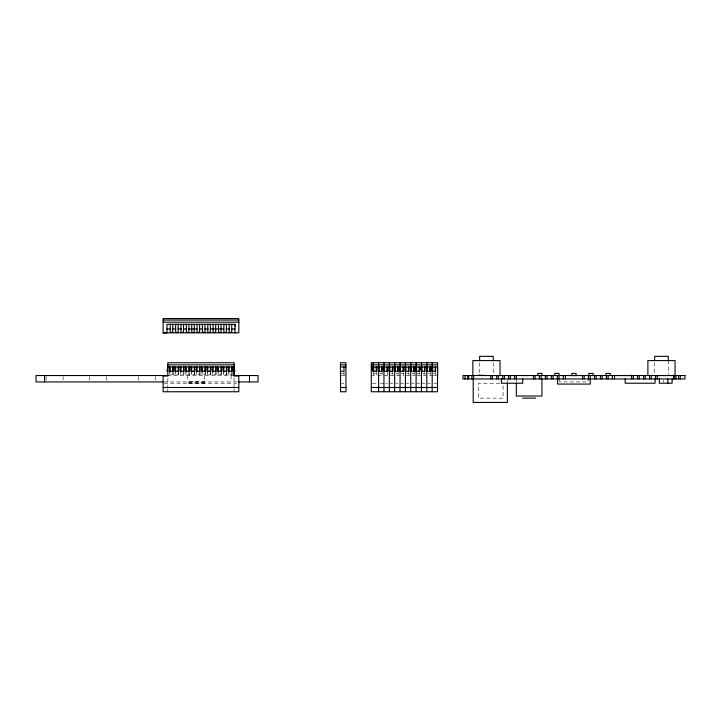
<?xml version="1.0" encoding="UTF-8"?>
<svg xmlns="http://www.w3.org/2000/svg" width="721" height="721" viewBox="0 0 721 721"><rect width="100%" height="100%" fill="white"/><g stroke="black" fill="none" stroke-linecap="round" stroke-linejoin="round"><path stroke-width="0.54" stroke-dasharray="3.6 2.7" d="M341.33 373.334L343.944 373.334M373.667 373.334L376.209 373.334M379.958 373.334L381.652 373.334M390.665 373.334L392.359 373.334M396.018 373.334L397.713 373.334M401.372 373.334L403.075 373.334M406.734 373.334L408.428 373.334M412.088 373.334L413.782 373.334M416.594 373.334L419.135 373.334M422.794 373.334L424.489 373.334M428.148 373.334L429.842 373.334M433.501 373.334L435.205 373.334M234.037 375.533L167.822 375.533L167.822 387.492M341.412 375.533L345.981 375.533M371.288 375.533L389.394 375.533M390.178 375.533L403.499 375.533L403.499 371.27M406.238 375.533L415.098 375.533M416.954 375.533L432.23 375.533M433.222 375.533L437.584 375.533M163.937 381.941L237.398 381.941M187.983 382.364L204.205 382.364M164.235 383.221L236.596 383.221M341.412 383.221L344.025 383.221M372.369 383.221L378.597 383.221M380.337 383.221L383.951 383.221M385.69 383.221L387.429 383.221M390.178 383.221L392.792 383.221M395.532 383.221L398.145 383.221M400.885 383.221L403.499 383.221M406.238 383.221L408.852 383.221M411.601 383.221L414.205 383.221M416.954 383.221L419.559 383.221M422.308 383.221L424.921 383.221M427.661 383.221L430.275 383.221M433.889 383.221L437.503 383.221M499.743 383.221L478.555 383.221L478.555 398.163L503.087 398.163L503.087 385.356M668.268 360.599L668.268 374.469M663.608 380.021L663.608 382.157M654.677 362.726L654.677 374.469M588.129 377.669L588.129 381.941L559.775 381.941L559.775 377.669M516.317 380.021L516.317 382.157M507.359 380.066L507.359 382.31M493.236 362.726L493.236 374.469M479.645 362.726L479.645 374.469M435.628 371.27L435.628 375.533M430.275 371.27L430.275 375.533M424.921 371.27L424.921 375.533M419.559 371.27L419.559 375.533M414.205 371.27L414.205 375.533M408.852 371.27L408.852 375.533M398.145 371.27L398.145 375.533M392.792 371.27L392.792 375.533M387.429 371.27L387.429 375.533M382.076 371.27L382.076 375.533M376.723 371.27L376.723 375.533M373.244 371.27L373.244 375.533M344.025 371.27L344.025 375.533M234.037 377.732L234.037 387.492M234.037 388.556L234.037 391.755M232.162 371.27L232.162 375.533M231.738 372.442L231.738 374.614L229.197 374.614L229.197 372.442M231.071 375.533L231.071 381.941M228.683 371.27L228.683 375.533M226.809 371.27L226.809 375.533M226.385 372.442L226.385 374.614L223.843 374.614L223.843 372.442M223.33 371.27L223.33 375.533M221.455 371.27L221.455 375.533M221.032 372.442L221.032 374.614L218.481 374.614L218.481 372.442M217.976 371.27L217.976 375.533M216.102 371.27L216.102 375.533M215.669 372.442L215.669 374.614L213.128 374.614L213.128 372.442M212.623 371.27L212.623 375.533M210.748 371.27L210.748 375.533M210.316 372.442L210.316 374.614L207.774 374.614L207.774 372.442M207.26 371.27L207.26 375.533M205.395 371.27L205.395 375.533M204.962 372.442L204.962 374.614L202.421 374.614L202.421 372.442M204.638 375.533L204.638 381.941M204.638 383.221L187.559 383.221M204.205 382.797L204.205 381.517L187.983 381.517L187.983 382.797M201.907 371.27L201.907 375.533M200.032 371.27L200.032 375.533M199.609 372.442L199.609 374.614L197.067 374.614L197.067 372.442M196.554 371.27L196.554 375.533M194.679 371.27L194.679 375.533M194.255 372.442L194.255 374.614L191.714 374.614L191.714 372.442M191.2 371.27L191.2 375.533M189.326 372.333L189.326 375.533M188.902 372.442L188.902 374.614L186.351 374.614L186.351 372.442M187.559 375.533L187.559 381.941M185.847 371.27L185.847 375.533M183.972 370.197L183.972 375.533M183.54 372.442L183.54 374.614L180.998 374.614L180.998 372.442M180.493 371.27L180.493 375.533M178.619 371.27L178.619 375.533M178.186 372.442L178.186 374.614L175.645 374.614L175.645 372.442M175.131 371.27L175.131 375.533M173.256 371.27L173.256 375.533M172.752 372.442L172.752 374.614L170.21 374.614L170.21 372.442M169.777 371.27L169.777 375.533M167.822 388.556L167.822 391.755M155.691 376.605L155.691 381.941M138.612 376.605L138.612 381.941M106.735 376.605L106.735 381.941M89.665 376.605L89.665 381.941M63.124 376.605L63.124 379.805M46.054 376.605L46.054 381.941"/><path stroke-width="1.08" d="M163.126 332.85L238.822 332.85L238.822 318.565L163.126 318.565L163.126 332.913L166.966 332.85L166.966 324.306L234.974 324.306L235.488 326.189M163.126 320.043L238.822 320.043M163.126 322.17L238.822 322.17M166.966 329.001L170.309 329.001M172.544 329.001L175.888 329.001M178.114 329.001L181.458 329.001M183.693 329.001L185.919 329.001M188.154 329.001L197.067 329.001M199.302 329.001L202.646 329.001M204.872 329.001L208.216 329.001M210.451 329.001L223.825 329.001M226.061 329.001L229.404 329.001M231.63 329.001L234.974 329.001M167.822 364.862L234.127 364.862M340.456 364.862L345.9 364.862M371.288 364.862L437.584 364.862M234.127 366.998L167.822 366.998L166.966 371.27L167.822 371.27M340.456 366.998L345.981 366.998M371.288 366.998L437.584 366.998L437.503 391.755L371.288 391.755L371.288 362.726L437.584 362.726L437.584 375.533M371.288 369.134L372.811 369.134M382.076 369.134L383.608 369.134M419.559 369.134L421.091 369.134M234.037 371.27L234.893 371.27L234.037 366.998L234.037 375.965L238.822 375.965L238.822 391.755L163.126 391.755L163.126 375.965L167.822 375.965L167.822 362.726L234.127 362.726L234.127 375.533M478.374 375.109L485.792 375.533M168.435 375.533L36.05 375.533L36.05 381.941L162.811 381.941M233.568 375.533L258.046 375.533L258.046 381.941L238.245 381.941M163.126 387.492L238.822 387.492M340.546 387.492L345.981 387.492M371.288 387.492L437.503 387.492M522.725 398.163L535.532 398.163M680.254 375.533L680.254 378.949M678.542 375.533L678.542 378.949M675.983 375.533L675.983 378.949M675.478 375.533L670.314 375.533M675.027 375.533L675.063 360.599L647.882 360.599L647.882 375.533M674.279 375.533L674.279 378.949M673.576 375.109L673.621 378.949M672.143 378.949L672.143 383.221L659.336 383.221L659.336 378.949M668.475 375.533L663.329 375.533M668.268 360.599L668.268 356.327L654.677 356.327L654.677 360.599M667.871 378.949L667.871 383.221M661.644 375.533L656.146 375.533M657.201 375.533L657.201 378.949M655.497 375.533L655.497 378.949M655.065 378.949L655.065 383.221L625.179 383.221L625.179 378.949M651.225 375.533L651.225 378.949M649.513 375.533L649.513 378.949M645.25 375.533L645.25 378.949M643.538 375.533L643.538 378.949M639.275 375.533L639.275 378.949M637.562 375.533L637.562 378.949M633.29 375.533L633.29 378.949M631.776 375.533L622.782 375.533M631.587 378.949L631.569 375.109M621.394 375.533L614.734 375.533M614.508 375.533L614.508 378.949M612.372 375.533L612.372 378.949M610.245 375.533L610.245 373.406L605.973 373.406L605.973 375.533M608.109 375.533L608.109 378.949M606.397 375.533L606.397 378.949M602.134 375.533L602.134 378.949M600.422 375.533L600.422 378.949M596.15 375.533L596.15 378.949M594.446 375.533L594.446 378.949M593.167 375.533L593.167 373.406L588.895 373.406L588.895 375.533M590.175 375.533L590.265 384.077L557.648 384.077L557.648 378.741M588.471 375.533L588.471 378.949M584.199 375.533L584.199 378.949M582.496 375.533L582.496 378.949M577.539 375.533L570.843 375.533M576.088 375.533L576.088 373.406L571.816 373.406L571.816 375.533M565.417 375.533L565.417 378.949M563.281 375.533L563.281 378.949M559.009 378.949L559.009 373.406L554.746 373.406L554.746 375.533M557.306 375.533L557.306 378.949M553.034 375.533L553.034 378.949M551.331 375.533L551.331 378.949M547.059 375.533L547.059 378.949M545.355 375.533L545.355 378.949M541.94 375.533L541.94 373.406L537.668 373.406L537.668 375.533M541.94 378.949L541.94 396.027L516.317 396.027L516.317 383.221M541.083 375.533L541.083 378.949M539.371 375.533L539.371 378.949M535.108 375.533L535.108 378.949M533.396 375.533L533.396 378.949M527.781 375.533L521.544 375.533M522.725 378.949L522.725 383.221L501.383 383.221L501.383 378.949M516.317 375.533L516.317 378.949M514.614 375.533L514.614 378.949M510.342 375.533L510.342 378.949M508.638 375.533L508.638 378.949M507.359 383.428L507.359 402.435L473.201 402.435L473.201 378.949M504.367 375.533L504.367 378.949M502.663 375.533L502.663 378.949M500.032 375.533L500.032 360.599L472.85 360.599L472.85 375.533M498.391 375.533L498.391 378.949M496.688 375.533L496.688 378.949M493.236 360.599L493.236 356.327L479.645 356.327L479.645 360.599M492.416 375.533L492.416 378.949M490.704 375.533L490.704 378.949M473.634 375.533L473.634 378.949M471.922 375.533L471.922 378.949M468.623 375.533L468.623 378.949M467.65 375.533L467.65 378.949M465.09 375.533L465.09 378.949M435.628 366.998L435.628 371.27L431.807 371.27L431.807 366.998M435.205 366.998L435.205 371.225M432.654 366.998L432.654 371.225M432.23 362.726L432.149 391.755M430.275 366.998L430.275 371.27L426.444 371.27L426.444 366.998M429.842 366.998L429.842 371.225M427.301 366.998L427.301 371.225M426.877 362.726L426.877 371.27M426.796 371.27L426.796 391.755M424.921 366.998L424.921 371.27L421.091 371.27L421.091 366.998M424.489 366.998L424.489 371.225M421.947 366.998L421.947 371.225M421.524 362.726L421.434 391.755M419.559 366.998L419.559 371.27L415.738 371.27L415.738 366.998M419.135 366.998L419.135 371.225M416.594 366.998L416.594 371.225M416.161 362.726L416.08 391.755M414.205 366.998L414.205 371.27L410.384 371.27L410.384 366.998M413.782 366.998L413.782 371.225M411.24 366.998L411.24 371.225M410.808 362.726L410.808 371.27M410.727 371.27L410.727 391.755M408.852 366.998L408.852 371.27L405.031 371.27L405.031 366.998M408.428 366.998L408.428 371.225M405.878 366.998L405.878 371.225M405.454 362.726L405.373 391.755M403.499 366.998L403.499 371.27L399.677 371.27L399.677 366.998M403.075 366.998L403.075 371.225M400.525 366.998L400.525 371.225M400.101 362.726L400.02 391.755M398.145 366.998L398.145 371.27L394.315 371.27L394.315 366.998M397.713 366.998L397.713 371.225M395.171 366.998L395.171 371.225M394.748 362.726L394.748 371.27M394.657 371.27L394.657 391.755M392.792 366.998L392.792 371.27L388.961 371.27L388.961 366.998M392.359 366.998L392.359 371.225M389.818 366.998L389.818 371.225M389.394 362.726L389.304 391.755M387.429 366.998L387.429 371.27L383.608 371.27L383.608 366.998M387.006 366.998L387.006 371.225M384.464 366.998L384.464 371.225M384.032 362.726L384.032 371.27M383.951 371.27L383.951 391.755M382.076 366.998L382.076 371.27L378.255 371.27L378.255 366.998M381.652 366.998L381.652 371.225M379.111 366.998L379.111 371.225M378.597 362.726L378.597 391.755M376.723 366.998L376.723 371.27L372.811 371.27L372.811 366.998M376.209 366.998L376.209 371.225M373.667 366.998L373.667 371.225M373.244 362.726L373.244 371.27M343.944 366.998L344.025 371.27L340.546 371.27L340.546 391.755L345.981 391.755L345.9 362.726L340.456 362.726L340.456 375.533M249.502 375.533L249.502 381.941M234.974 324.306L234.974 332.85M232.162 366.998L232.162 371.27L228.341 371.27L228.341 366.998M231.738 324.306L231.738 332.354L229.197 332.354L229.197 324.306M231.738 366.998L231.738 371.351M229.197 366.998L229.197 371.351M226.809 366.998L226.809 371.27L222.987 371.27L222.987 366.998M226.385 324.306L226.385 332.354L223.843 332.354L223.843 324.306M226.385 366.998L226.385 371.351M223.843 366.998L223.843 371.351M221.455 366.998L221.455 371.27L217.634 371.27L217.634 366.998M221.032 324.306L221.032 332.354L218.481 332.354L218.481 324.306M221.032 366.998L221.032 371.351M218.481 366.998L218.481 371.351M216.102 366.998L216.102 371.27L212.28 371.27L212.28 366.998M215.669 324.306L215.669 332.354L213.128 332.354L213.128 324.306M215.669 366.998L215.669 371.351M213.128 366.998L213.128 371.351M210.748 366.998L210.748 371.27L206.918 371.27L206.918 366.998M210.316 324.306L210.316 332.354L207.774 332.354L207.774 324.306M210.316 366.998L210.316 371.351M207.774 366.998L207.774 371.351M205.395 366.998L205.395 371.27L201.565 371.27L201.565 366.998M204.962 324.306L204.962 332.354L202.421 332.354L202.421 324.306M204.962 366.998L204.962 371.351M202.421 366.998L202.421 371.351M200.032 366.998L200.032 371.27L196.211 371.27L196.211 366.998M199.609 324.306L199.609 332.354L197.067 332.354L197.067 324.306M199.609 366.998L199.609 371.351M197.067 366.998L197.067 371.351M194.679 366.998L194.679 371.27L190.858 371.27L190.858 366.998M194.255 324.306L194.255 332.354L191.714 332.354L191.714 324.306M194.255 366.998L194.255 371.351M191.714 366.998L191.714 371.351M189.326 366.998L189.326 371.27L185.504 371.27L185.504 366.998M188.902 324.306L188.902 332.354L186.351 332.354L186.351 324.306M188.902 366.998L188.902 371.351M186.351 366.998L186.351 371.351M183.972 366.998L183.972 371.27L180.151 371.27L180.151 366.998M183.54 324.306L183.54 332.354L180.998 332.354L180.998 324.306M183.54 366.998L183.54 371.351M180.998 366.998L180.998 371.351M178.619 366.998L178.619 371.27L174.788 371.27L174.788 366.998M178.186 324.306L178.186 332.354L175.645 332.354L175.645 324.306M178.186 366.998L178.186 371.351M175.645 366.998L175.645 371.351M173.256 366.998L173.256 371.27L169.354 371.27L169.354 366.998M172.752 324.306L172.752 332.354L170.21 332.354L170.21 324.306M172.752 366.998L172.752 371.351M170.21 366.998L170.21 371.351M44.585 375.533L44.585 381.941M684.95 375.533L462.954 375.533L462.954 378.949L684.95 378.949L684.95 375.533"/></g></svg>
